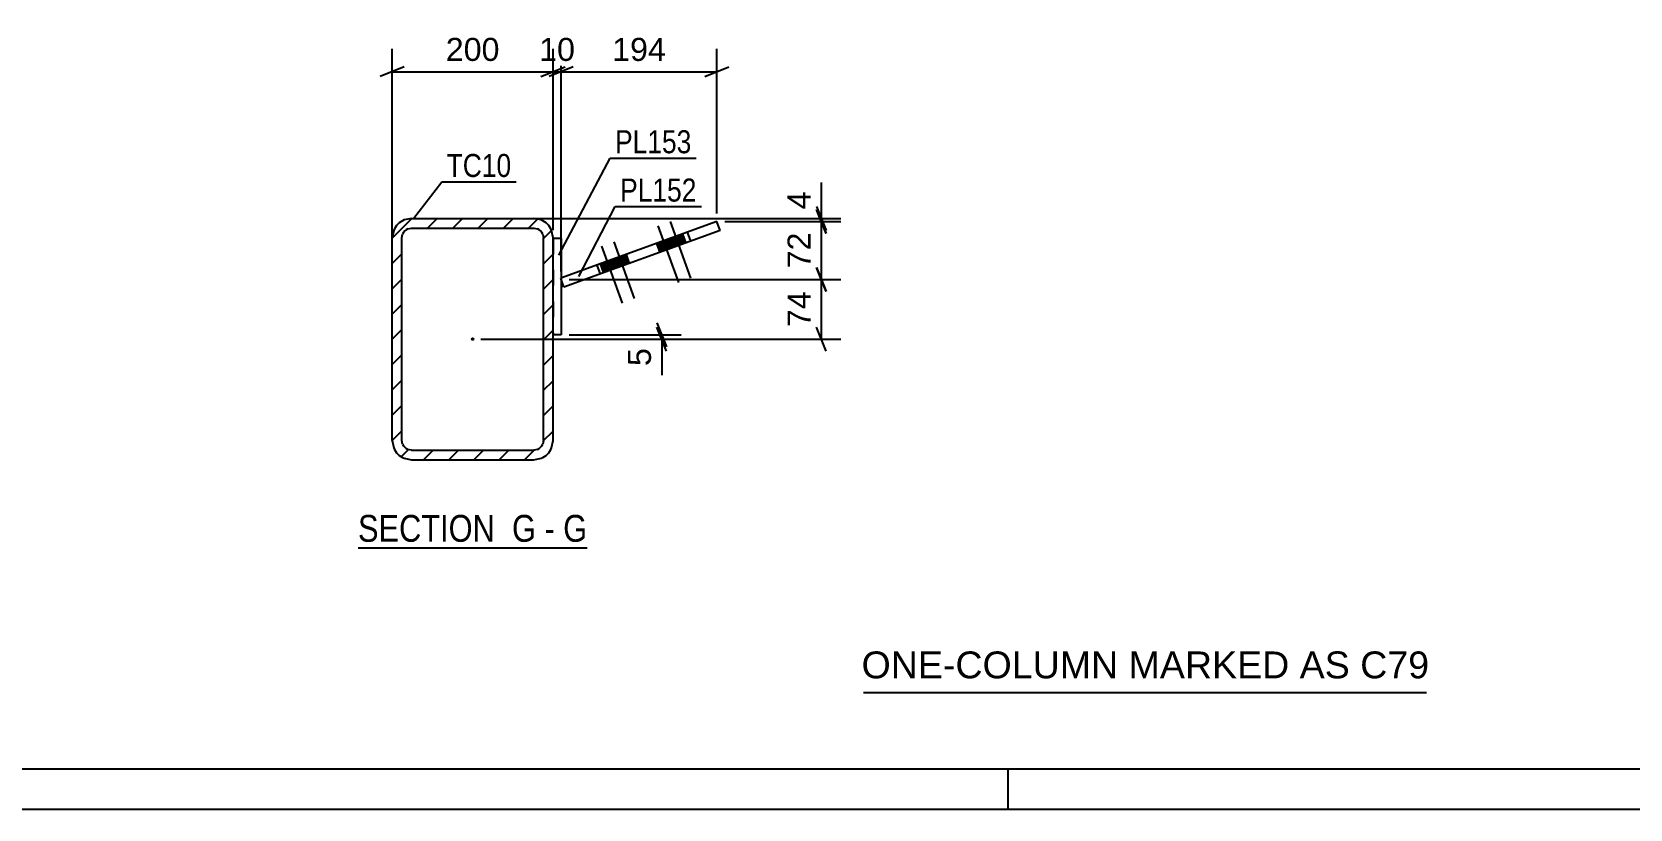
# Model space of a CAD drawing. Header units: millimetres. Extents: x 0 to 841, y 0 to 594.
# Drawn here: x 299.6 to 498.3, y 0 to 96.6 of the extents above; entities that cross this region are included whole.
import ezdxf

# ---------------------------------------------------------------- set-up
doc = ezdxf.new("R2010")
doc.units = ezdxf.units.MM
doc.linetypes.add('DXK_LINE_DOT2', pattern=[3.9198, 1.9599, -1.9599])
doc.linetypes.add('DXK_LINE_DOT3', pattern=[5.9187, 2.979, -0.9799, 0.9799, -0.9799])
doc.styles.add('Arial', font='arial.ttf', dxfattribs={"height": 0.2})
doc.styles.add('Arial Narrow', font='ARIALN.TTF', dxfattribs={"height": 0.2})

# ---------------------------------------------------------------- blocks, each defined once
blk = doc.blocks.new('Unknown-284856934-1127')
at = {"color": 5, "linetype": 'Continuous'}
for p, q in [((5, 5), (836, 5)), ((421, 0), (421, 5)), ((0, 0), (841, 0))]:
    blk.add_line(p, q, dxfattribs=at)
blk = doc.blocks.new('Unknown-284856934-22 - 1988')
at = {"color": 6, "linetype": 'Continuous'}
blk.add_line((340.15, 32.48), (368.65, 32.48), dxfattribs=at)
at = {"color": 0, "linetype": 'Continuous'}
for points in [[(358.25, 33.23), (358.25, 36.73), (340.15, 36.73), (340.15, 33.23)], [(362.29, 33.23), (362.29, 36.73), (359.3, 36.73), (359.3, 33.23)], [(364.61, 33.23), (364.61, 36.73), (363.34, 36.73), (363.34, 33.23)], [(368.65, 33.23), (368.65, 36.73), (365.66, 36.73), (365.66, 33.23)]]:
    blk.add_wipeout(points, dxfattribs=at)
at = {"color": 7, "linetype": 'Continuous', "style": 'Arial Narrow'}
for s, p in [('SECTION ', (340.15, 33.23)), ('G', (359.3, 33.23)), ('G', (365.66, 33.23)), ('-', (363.34, 33.23))]:
    blk.add_text(s, height=3.34, dxfattribs=at).set_placement(p)
blk = doc.blocks.new('Bolt-284856934-1991 - 1988')
at = {"linetype": 'Continuous'}
for points in [[(377.67, 69.2), (379.36, 69.82), (378.95, 70.94), (377.26, 70.33)], [(379.2, 69.76), (380.89, 70.37), (380.48, 71.5), (378.79, 70.88)], [(370.66, 66.65), (372.35, 67.27), (371.94, 68.39), (370.25, 67.78)], [(372.19, 67.21), (373.88, 67.82), (373.47, 68.95), (371.78, 68.33)]]:
    blk.add_hatch(color=1, dxfattribs=at).paths.add_polyline_path(points)
at = {"color": 1, "linetype": 'Continuous'}
for p, q in [((377.42, 72.52), (379.99, 65.47)), ((378.95, 73.07), (381.51, 66.02)), ((370.41, 69.97), (372.98, 62.92)), ((371.94, 70.52), (374.5, 63.47)), ((377.26, 70.33), (377.67, 69.2)), ((378.79, 70.88), (379.2, 69.76)), ((378.95, 70.94), (379.36, 69.82)), ((380.48, 71.5), (380.89, 70.37)), ((370.25, 67.78), (370.66, 66.65)), ((371.78, 68.33), (372.19, 67.21)), ((371.94, 68.39), (372.35, 67.27)), ((373.47, 68.95), (373.88, 67.82))]:
    blk.add_line(p, q, dxfattribs=at)
blk = doc.blocks.new('Part-284856934-2040 - 1988')
at = {"color": 2, "linetype": 'Continuous'}
for p, q in [((384.77, 73.06), (365.35, 65.99)), ((385.18, 71.93), (365.76, 64.87)), ((381.52, 70.6), (381.11, 71.73)), ((385.18, 71.93), (384.77, 73.06)), ((365.76, 64.87), (365.35, 65.99))]:
    blk.add_line(p, q, dxfattribs=at)
at = {"color": 7, "linetype": 'DXK_LINE_DOT2'}
blk.add_line((370.28, 66.51), (369.87, 67.64), dxfattribs=at)
blk = doc.blocks.new('Part-284856934-2058 - 1988')
at = {"color": 2, "linetype": 'Continuous'}
for p, q in [((365.4, 70.96), (364.4, 70.96)), ((365.4, 70.96), (365.4, 58.96)), ((365.4, 58.96), (364.4, 58.96))]:
    blk.add_line(p, q, dxfattribs=at)
at = {"color": 7, "linetype": 'DXK_LINE_DOT2'}
blk.add_line((364.4, 70.96), (364.4, 58.96), dxfattribs=at)
blk = doc.blocks.new('Part-284856934-2111 - 1988')
at = {"linetype": 'Continuous'}
h = blk.add_hatch(dxfattribs=at)
h.set_pattern_fill('', scale=0.7, style=0, pattern_type=0)
h.set_pattern_definition([(45, (344.3966, 45.8327), (-1.57154, 1.57154), [])])
h.paths.add_polyline_path([(344.4, 71.03), (344.4, 45.83), (344.58, 44.91), (345.1, 44.14), (345.88, 43.62), (346.8, 43.43), (362, 43.43), (362.92, 43.62), (363.69, 44.14), (364.21, 44.91), (364.4, 45.83), (364.4, 71.03), (364.21, 71.95), (363.69, 72.73), (362.92, 73.25), (362, 73.43), (346.8, 73.43), (345.88, 73.25), (345.1, 72.73), (344.58, 71.95)])
h.paths.add_polyline_path([(345.95, 71.88), (346.34, 72.14), (346.8, 72.23), (362, 72.23), (362.46, 72.14), (362.85, 71.88), (363.11, 71.49), (363.2, 71.03), (363.2, 45.83), (363.11, 45.37), (362.85, 44.98), (362.46, 44.72), (362, 44.63), (346.8, 44.63), (346.34, 44.72), (345.95, 44.98), (345.69, 45.37), (345.6, 45.83), (345.6, 71.03), (345.69, 71.49)])
blk.add_hatch(color=246, dxfattribs=at).paths.add_polyline_path([(354.4, 58.33, -1), (354.4, 58.53, -1)])
at = {"color": 2, "linetype": 'Continuous'}
for p, q in [((344.58, 71.95), (344.4, 71.03)), ((346.8, 73.43), (345.88, 73.25)), ((346.34, 72.14), (346.8, 72.23)), ((346.8, 73.43), (362, 73.43)), ((346.8, 72.23), (362, 72.23)), ((362.92, 73.25), (362, 73.43)), ((362, 72.23), (362.46, 72.14)), ((364.4, 71.03), (364.21, 71.95)), ((344.4, 45.83), (344.4, 71.03)), ((345.6, 71.03), (345.69, 71.49)), ((345.6, 45.83), (345.6, 71.03)), ((363.11, 71.49), (363.2, 71.03)), ((363.2, 45.83), (363.2, 71.03)), ((364.4, 45.83), (364.4, 71.03)), ((344.4, 45.83), (344.58, 44.91)), ((345.69, 45.37), (345.6, 45.83)), ((363.2, 45.83), (363.11, 45.37)), ((364.21, 44.91), (364.4, 45.83)), ((346.8, 44.63), (346.34, 44.72)), ((346.8, 44.63), (362, 44.63)), ((362.46, 44.72), (362, 44.63)), ((345.88, 43.62), (346.8, 43.43)), ((346.8, 43.43), (362, 43.43)), ((362, 43.43), (362.92, 43.62))]:
    blk.add_line(p, q, dxfattribs=at)
at = {"color": 7, "linetype": 'DXK_LINE_DOT3'}
blk.add_line((354.4, 58.43), (354.4, 58.43), dxfattribs=at)
at = {"color": 246, "linetype": 'DXK_LINE_DOT2'}
blk.add_line((354.4, 58.43), (354.4, 58.43), dxfattribs=at)
at = {"color": 246, "linetype": 'Continuous'}
blk.add_circle((354.4, 58.43), 0.1, dxfattribs=at)
at = {"color": 2, "linetype": 'Continuous'}
for centre, radius, start, end in [((346.8, 71.03), 2.4, 112.5, 157.5), ((346.8, 71.03), 1.2, 112.5, 157.5), ((362, 71.03), 1.2, 22.5, 67.5), ((362, 71.03), 2.4, 22.5, 67.5), ((346.8, 45.83), 2.4, 202.5, 247.5), ((346.8, 45.83), 1.2, 202.5, 247.5), ((362, 45.83), 1.2, 292.5, 337.5), ((362, 45.83), 2.4, 292.5, 337.5)]:
    blk.add_arc(centre, radius, start, end, dxfattribs=at)
blk = doc.blocks.new('StraightDimension-284856934-9764 - 1988')
at = {"color": 7, "linetype": 'Continuous'}
for p, q in [((365.4, 66.85), (365.4, 94.52)), ((384.77, 74.06), (384.77, 94.52)), ((366.9, 92.27), (363.9, 91.07)), ((365.4, 91.67), (384.77, 91.67)), ((383.27, 91.07), (386.27, 92.27))]:
    blk.add_line(p, q, dxfattribs=at)
at = {"color": 0}
blk.add_wipeout([(379.02, 92.42), (379.02, 96.62), (371.15, 96.62), (371.15, 92.42)], dxfattribs=at)
at = {"color": 3, "style": 'Arial'}
blk.add_text('194', height=2.865, dxfattribs=at).set_placement((371.75, 93.02))
blk = doc.blocks.new('StraightDimension-284856934-9765 - 1988')
at = {"color": 7, "linetype": 'Continuous'}
for p, q in [((364.4, 71.96), (364.4, 94.52)), ((365.4, 66.85), (365.4, 94.52)), ((362.9, 91.07), (365.9, 92.27)), ((366.9, 92.27), (363.9, 91.07)), ((364.4, 91.67), (365.4, 91.67))]:
    blk.add_line(p, q, dxfattribs=at)
at = {"color": 0}
blk.add_wipeout([(367.72, 92.42), (367.72, 96.62), (362.07, 96.62), (362.07, 92.42)], dxfattribs=at)
at = {"color": 3, "style": 'Arial'}
blk.add_text('10', height=2.865, dxfattribs=at).set_placement((362.67, 93.02))
blk = doc.blocks.new('StraightDimension-284856934-9802 - 1988')
at = {"color": 7, "linetype": 'Continuous'}
for p, q in [((397.17, 74.93), (398.37, 71.93)), ((398.37, 71.56), (397.17, 74.56)), ((361.85, 73.43), (400.17, 73.43)), ((385.77, 73.06), (400.17, 73.06)), ((397.77, 73.06), (397.77, 73.43))]:
    blk.add_line(p, q, dxfattribs=at)
at = {"color": 0}
blk.add_wipeout([(397.02, 77.38), (392.82, 77.38), (392.82, 73.96), (397.02, 73.96)], dxfattribs=at)
at = {"color": 7, "linetype": 'Continuous'}
blk.add_line((397.77, 73.43), (397.77, 77.91), dxfattribs=at)
blk.add_line((397.77, 73.43), (397.77, 77.91), dxfattribs=at)
at = {"color": 3, "style": 'Arial'}
blk.add_text('4', height=2.87, rotation=90.0002, dxfattribs=at).set_placement((396.42, 74.56))
blk = doc.blocks.new('StraightDimension-284856934-2124 - 1988')
at = {"color": 7, "linetype": 'Continuous'}
for p, q in [((377.32, 60.46), (378.52, 57.46)), ((378.52, 56.93), (377.32, 59.93)), ((355.4, 58.43), (380.32, 58.43)), ((366.4, 58.96), (380.32, 58.96)), ((377.92, 58.43), (377.92, 58.96))]:
    blk.add_line(p, q, dxfattribs=at)
at = {"color": 0}
blk.add_wipeout([(377.17, 57.91), (372.97, 57.91), (372.97, 54.48), (377.17, 54.48)], dxfattribs=at)
at = {"color": 7, "linetype": 'Continuous'}
blk.add_line((377.92, 58.43), (377.92, 53.96), dxfattribs=at)
blk.add_line((377.92, 58.43), (377.92, 53.96), dxfattribs=at)
at = {"color": 3, "style": 'Arial'}
blk.add_text('5', height=2.87, rotation=90.0002, dxfattribs=at).set_placement((376.57, 55.08))
blk = doc.blocks.new('StraightDimension-284856934-9766 - 1988')
at = {"color": 7, "linetype": 'Continuous'}
for p, q in [((344.4, 70.42), (344.4, 94.52)), ((364.4, 71.96), (364.4, 94.52)), ((345.9, 92.27), (342.9, 91.07)), ((344.4, 91.67), (364.4, 91.67)), ((362.9, 91.07), (365.9, 92.27))]:
    blk.add_line(p, q, dxfattribs=at)
at = {"color": 0}
blk.add_wipeout([(358.33, 92.42), (358.33, 96.62), (350.46, 96.62), (350.46, 92.42)], dxfattribs=at)
at = {"color": 3, "style": 'Arial'}
blk.add_text('200', height=2.865, dxfattribs=at).set_placement((351.06, 93.02))
blk = doc.blocks.new('StraightDimension-284856934-9803 - 1988')
at = {"color": 7, "linetype": 'Continuous'}
for p, q in [((397.17, 74.56), (398.37, 71.56)), ((385.77, 73.06), (400.17, 73.06)), ((397.77, 65.85), (397.77, 73.06)), ((366.4, 65.85), (400.17, 65.85)), ((398.37, 64.35), (397.17, 67.35))]:
    blk.add_line(p, q, dxfattribs=at)
at = {"color": 0}
blk.add_wipeout([(397.02, 72.28), (392.82, 72.28), (392.82, 66.63), (397.02, 66.63)], dxfattribs=at)
at = {"color": 3, "style": 'Arial'}
blk.add_text('72', height=2.865, rotation=90.0002, dxfattribs=at).set_placement((396.42, 67.23))
blk = doc.blocks.new('StraightDimension-284856934-9804 - 1988')
at = {"color": 7, "linetype": 'Continuous'}
for p, q in [((366.4, 65.85), (400.17, 65.85)), ((397.17, 67.35), (398.37, 64.35)), ((397.77, 58.43), (397.77, 65.85)), ((398.37, 56.93), (397.17, 59.93)), ((355.4, 58.43), (400.17, 58.43))]:
    blk.add_line(p, q, dxfattribs=at)
at = {"color": 0}
blk.add_wipeout([(397.02, 64.97), (392.82, 64.97), (392.82, 59.32), (397.02, 59.32)], dxfattribs=at)
at = {"color": 3, "style": 'Arial'}
blk.add_text('74', height=2.865, rotation=90.0002, dxfattribs=at).set_placement((396.42, 59.92))
blk = doc.blocks.new('Unknown-284856934-14516')
at = {"color": 7, "linetype": 'Continuous'}
blk.add_line((403, 14.5), (473, 14.5), dxfattribs=at)
at = {"color": 7, "style": 'Arial'}
blk.add_text('ONE-COLUMN MARKED AS C79', height=3.3428, dxfattribs=at).set_placement((402.76, 16.25))
blk = doc.blocks.new('Mark-284856934-2054 - 1988')
at = {"color": 0}
blk.add_wipeout([(381.61, 81.54), (381.61, 84.54), (372.11, 84.54), (372.11, 81.54)], dxfattribs=at)
blk.add_wipeout([(381.61, 81.54), (381.61, 84.54), (372.11, 84.54), (372.11, 81.54)], dxfattribs=at)
at = {"color": 30, "linetype": 'Continuous'}
for p, q in [((365.11, 68.87), (371.51, 80.94)), ((371.51, 80.94), (382.21, 80.94))]:
    blk.add_line(p, q, dxfattribs=at)
at = {"color": 3, "style": 'Arial Narrow'}
blk.add_text('PL153', height=2.863, dxfattribs=at).set_placement((372.11, 81.54))
blk = doc.blocks.new('Mark-284856934-2036 - 1988')
at = {"color": 0}
blk.add_wipeout([(382.25, 75.53), (382.25, 78.53), (372.74, 78.53), (372.74, 75.53)], dxfattribs=at)
blk.add_wipeout([(382.25, 75.53), (382.25, 78.53), (372.74, 78.53), (372.74, 75.53)], dxfattribs=at)
at = {"color": 30, "linetype": 'Continuous'}
for p, q in [((367.61, 66.22), (372.14, 74.93)), ((372.14, 74.93), (382.85, 74.93))]:
    blk.add_line(p, q, dxfattribs=at)
at = {"color": 3, "style": 'Arial Narrow'}
blk.add_text('PL152', height=2.863, dxfattribs=at).set_placement((372.74, 75.53))
blk = doc.blocks.new('Mark-284856934-2107 - 1988')
at = {"color": 0}
blk.add_wipeout([(359.21, 78.59), (359.21, 81.59), (351.17, 81.59), (351.17, 78.59)], dxfattribs=at)
blk.add_wipeout([(359.21, 78.59), (359.21, 81.59), (351.17, 81.59), (351.17, 78.59)], dxfattribs=at)
at = {"color": 30, "linetype": 'Continuous'}
for p, q in [((347.04, 73.43), (350.57, 77.99)), ((350.57, 77.99), (359.81, 77.99))]:
    blk.add_line(p, q, dxfattribs=at)
at = {"color": 3, "style": 'Arial Narrow'}
blk.add_text('TC10', height=2.863, dxfattribs=at).set_placement((351.17, 78.59))

msp = doc.modelspace()

# ---------------------------------------------------------------- block references
for name in ['Unknown-284856934-1127', 'Part-284856934-2111 - 1988', 'Part-284856934-2040 - 1988', 'Bolt-284856934-1991 - 1988', 'Part-284856934-2058 - 1988', 'Unknown-284856934-14516']:
    msp.add_blockref(name, (0, 0))

# ---------------------------------------------------------------- next in the draw order: block references
for name in ['StraightDimension-284856934-9764 - 1988', 'StraightDimension-284856934-2124 - 1988', 'Unknown-284856934-22 - 1988']:
    msp.add_blockref(name, (0, 0))

# ---------------------------------------------------------------- next in the draw order: block references
msp.add_blockref('StraightDimension-284856934-9765 - 1988', (0, 0))

# ---------------------------------------------------------------- next in the draw order: block references
msp.add_blockref('StraightDimension-284856934-9802 - 1988', (0, 0))

# ---------------------------------------------------------------- next in the draw order: block references
msp.add_blockref('StraightDimension-284856934-9766 - 1988', (0, 0))

# ---------------------------------------------------------------- next in the draw order: block references
for name in ['Mark-284856934-2107 - 1988', 'StraightDimension-284856934-9803 - 1988']:
    msp.add_blockref(name, (0, 0))

# ---------------------------------------------------------------- next in the draw order: block references
for name in ['Mark-284856934-2054 - 1988', 'StraightDimension-284856934-9804 - 1988']:
    msp.add_blockref(name, (0, 0))

# ---------------------------------------------------------------- next in the draw order: block references
msp.add_blockref('Mark-284856934-2036 - 1988', (0, 0))

doc.saveas('drawing.dxf')
